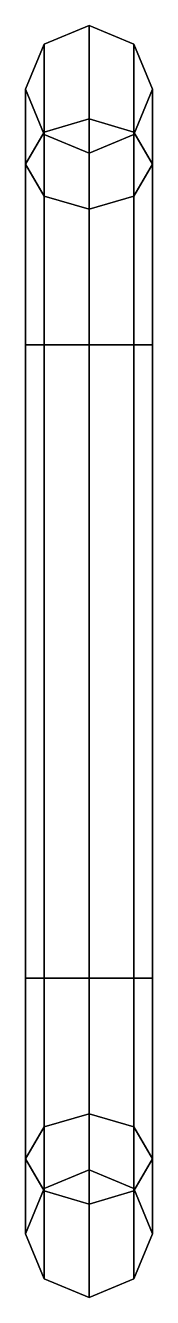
# Model space of a CAD drawing. Extents: x -1.9 to 1.9, y 5.9 to 16.3.
# Drawn here: x -1.94 to -1.68, y 5.93 to 8.52 of the extents above.
import ezdxf

# ---------------------------------------------------------------- set-up
doc = ezdxf.new("R2010")
doc.units = 0
doc.layers.add('BOAT', color=1, linetype='CONTINUOUS')

msp = doc.modelspace()

# ---------------------------------------------------------------- linework, layer by layer
at = {"layer": 'BOAT'}
for points in [[(-1.81, 8.3296, 2.8904), (-1.9019, 8.3027, 2.9173), (-1.9019, 8.4819, 3.35), (-1.81, 8.52, 3.35)], [(-1.81, 8.52, 3.35), (-1.9019, 8.4819, 3.35), (-1.9019, 8.3027, 3.7827), (-1.81, 8.3296, 3.8096)], [(-1.7181, 8.3027, 2.9173), (-1.81, 8.3296, 2.8904), (-1.81, 8.52, 3.35), (-1.7181, 8.4819, 3.35)], [(-1.7181, 8.4819, 3.35), (-1.81, 8.52, 3.35), (-1.81, 8.3296, 3.8096), (-1.7181, 8.3027, 3.7827)], [(-1.9019, 8.3027, 2.9173), (-1.94, 8.2377, 2.9823), (-1.94, 8.39, 3.35), (-1.9019, 8.4819, 3.35)], [(-1.9019, 8.4819, 3.35), (-1.94, 8.39, 3.35), (-1.94, 8.2377, 3.7177), (-1.9019, 8.3027, 3.7827)], [(-1.68, 8.2377, 2.9823), (-1.7181, 8.3027, 2.9173), (-1.7181, 8.4819, 3.35), (-1.68, 8.39, 3.35)], [(-1.68, 8.39, 3.35), (-1.7181, 8.4819, 3.35), (-1.7181, 8.3027, 3.7827), (-1.68, 8.2377, 3.7177)], [(-1.94, 8.2377, 2.9823), (-1.9019, 8.1727, 3.0473), (-1.9019, 8.2981, 3.35), (-1.94, 8.39, 3.35)], [(-1.94, 8.39, 3.35), (-1.9019, 8.2981, 3.35), (-1.9019, 8.1727, 3.6527), (-1.94, 8.2377, 3.7177)], [(-1.7181, 8.1727, 3.0473), (-1.68, 8.2377, 2.9823), (-1.68, 8.39, 3.35), (-1.7181, 8.2981, 3.35)], [(-1.7181, 8.2981, 3.35), (-1.68, 8.39, 3.35), (-1.68, 8.2377, 3.7177), (-1.7181, 8.1727, 3.6527)], [(-1.81, 7.87, 2.7), (-1.9019, 7.87, 2.7381), (-1.9019, 8.3027, 2.9173), (-1.81, 8.3296, 2.8904)], [(-1.81, 8.3296, 3.8096), (-1.9019, 8.3027, 3.7827), (-1.9019, 7.87, 3.9619), (-1.81, 7.87, 4)], [(-1.7181, 7.87, 2.7381), (-1.81, 7.87, 2.7), (-1.81, 8.3296, 2.8904), (-1.7181, 8.3027, 2.9173)], [(-1.7181, 8.3027, 3.7827), (-1.81, 8.3296, 3.8096), (-1.81, 7.87, 4), (-1.7181, 7.87, 3.9619)], [(-1.9019, 7.87, 2.7381), (-1.94, 7.87, 2.83), (-1.94, 8.2377, 2.9823), (-1.9019, 8.3027, 2.9173)], [(-1.9019, 8.3027, 3.7827), (-1.94, 8.2377, 3.7177), (-1.94, 7.87, 3.87), (-1.9019, 7.87, 3.9619)], [(-1.9019, 8.1727, 3.0473), (-1.81, 8.1458, 3.0742), (-1.81, 8.26, 3.35), (-1.9019, 8.2981, 3.35)], [(-1.9019, 8.2981, 3.35), (-1.81, 8.26, 3.35), (-1.81, 8.1458, 3.6258), (-1.9019, 8.1727, 3.6527)], [(-1.81, 8.1458, 3.0742), (-1.7181, 8.1727, 3.0473), (-1.7181, 8.2981, 3.35), (-1.81, 8.26, 3.35)], [(-1.81, 8.26, 3.35), (-1.7181, 8.2981, 3.35), (-1.7181, 8.1727, 3.6527), (-1.81, 8.1458, 3.6258)], [(-1.68, 7.87, 2.83), (-1.7181, 7.87, 2.7381), (-1.7181, 8.3027, 2.9173), (-1.68, 8.2377, 2.9823)], [(-1.68, 8.2377, 3.7177), (-1.7181, 8.3027, 3.7827), (-1.7181, 7.87, 3.9619), (-1.68, 7.87, 3.87)], [(-1.7181, 8.2981, 3.35), (-1.7181, 8.2981, 3.35), (-1.7181, 8.1727, 3.0473), (-1.7181, 8.1727, 3.6527)], [(-1.94, 7.87, 2.83), (-1.9019, 7.87, 2.9219), (-1.9019, 8.1727, 3.0473), (-1.94, 8.2377, 2.9823)], [(-1.94, 8.2377, 3.7177), (-1.9019, 8.1727, 3.6527), (-1.9019, 7.87, 3.7781), (-1.94, 7.87, 3.87)], [(-1.7181, 7.87, 2.9219), (-1.68, 7.87, 2.83), (-1.68, 8.2377, 2.9823), (-1.7181, 8.1727, 3.0473)], [(-1.7181, 8.1727, 3.6527), (-1.68, 8.2377, 3.7177), (-1.68, 7.87, 3.87), (-1.7181, 7.87, 3.7781)], [(-1.9019, 7.87, 2.9219), (-1.81, 7.87, 2.96), (-1.81, 8.1458, 3.0742), (-1.9019, 8.1727, 3.0473)], [(-1.9019, 8.1727, 3.6527), (-1.81, 8.1458, 3.6258), (-1.81, 7.87, 3.74), (-1.9019, 7.87, 3.7781)], [(-1.81, 7.87, 2.96), (-1.7181, 7.87, 2.9219), (-1.7181, 8.1727, 3.0473), (-1.81, 8.1458, 3.0742)], [(-1.81, 8.1458, 3.6258), (-1.7181, 8.1727, 3.6527), (-1.7181, 7.87, 3.7781), (-1.81, 7.87, 3.74)], [(-1.7181, 8.1727, 3.6527), (-1.7181, 8.1727, 3.0473), (-1.7181, 7.87, 2.9219), (-1.7181, 7.87, 3.7781)], [(-1.94, 7.87, 2.83), (-1.9019, 7.87, 2.7381), (-1.9019, 6.58, 2.7381), (-1.94, 6.58, 2.83)], [(-1.9019, 7.87, 2.9219), (-1.94, 7.87, 2.83), (-1.94, 6.58, 2.83), (-1.9019, 6.58, 2.9219)], [(-1.9019, 7.87, 3.9619), (-1.94, 7.87, 3.87), (-1.94, 6.58, 3.87), (-1.9019, 6.58, 3.9619)], [(-1.94, 7.87, 3.87), (-1.9019, 7.87, 3.7781), (-1.9019, 6.58, 3.7781), (-1.94, 6.58, 3.87)], [(-1.9019, 7.87, 2.7381), (-1.81, 7.87, 2.7), (-1.81, 6.58, 2.7), (-1.9019, 6.58, 2.7381)], [(-1.81, 7.87, 2.96), (-1.9019, 7.87, 2.9219), (-1.9019, 6.58, 2.9219), (-1.81, 6.58, 2.96)], [(-1.81, 7.87, 4), (-1.9019, 7.87, 3.9619), (-1.9019, 6.58, 3.9619), (-1.81, 6.58, 4)], [(-1.9019, 7.87, 3.7781), (-1.81, 7.87, 3.74), (-1.81, 6.58, 3.74), (-1.9019, 6.58, 3.7781)], [(-1.81, 7.87, 2.7), (-1.7181, 7.87, 2.7381), (-1.7181, 6.58, 2.7381), (-1.81, 6.58, 2.7)], [(-1.7181, 7.87, 2.9219), (-1.81, 7.87, 2.96), (-1.81, 6.58, 2.96), (-1.7181, 6.58, 2.9219)], [(-1.7181, 7.87, 3.9619), (-1.81, 7.87, 4), (-1.81, 6.58, 4), (-1.7181, 6.58, 3.9619)], [(-1.81, 7.87, 3.74), (-1.7181, 7.87, 3.7781), (-1.7181, 6.58, 3.7781), (-1.81, 6.58, 3.74)], [(-1.7181, 7.87, 3.7781), (-1.7181, 7.87, 2.9219), (-1.7181, 6.58, 2.9219), (-1.7181, 6.58, 3.7781)], [(-1.68, 7.87, 2.83), (-1.7181, 7.87, 2.9219), (-1.7181, 6.58, 2.9219), (-1.68, 6.58, 2.83)], [(-1.7181, 7.87, 2.7381), (-1.68, 7.87, 2.83), (-1.68, 6.58, 2.83), (-1.7181, 6.58, 2.7381)], [(-1.7181, 7.87, 3.7781), (-1.68, 7.87, 3.87), (-1.68, 6.58, 3.87), (-1.7181, 6.58, 3.7781)], [(-1.68, 7.87, 3.87), (-1.7181, 7.87, 3.9619), (-1.7181, 6.58, 3.9619), (-1.68, 6.58, 3.87)], [(-1.9019, 6.1473, 2.9173), (-1.94, 6.2123, 2.9823), (-1.94, 6.58, 2.83), (-1.9019, 6.58, 2.7381)], [(-1.94, 6.2123, 2.9823), (-1.9019, 6.2773, 3.0473), (-1.9019, 6.58, 2.9219), (-1.94, 6.58, 2.83)], [(-1.9019, 6.58, 3.9619), (-1.94, 6.58, 3.87), (-1.94, 6.2123, 3.7177), (-1.9019, 6.1473, 3.7827)], [(-1.94, 6.58, 3.87), (-1.9019, 6.58, 3.7781), (-1.9019, 6.2773, 3.6527), (-1.94, 6.2123, 3.7177)], [(-1.81, 6.1204, 2.8904), (-1.9019, 6.1473, 2.9173), (-1.9019, 6.58, 2.7381), (-1.81, 6.58, 2.7)], [(-1.9019, 6.2773, 3.0473), (-1.81, 6.3042, 3.0742), (-1.81, 6.58, 2.96), (-1.9019, 6.58, 2.9219)], [(-1.81, 6.58, 4), (-1.9019, 6.58, 3.9619), (-1.9019, 6.1473, 3.7827), (-1.81, 6.1204, 3.8096)], [(-1.9019, 6.58, 3.7781), (-1.81, 6.58, 3.74), (-1.81, 6.3042, 3.6258), (-1.9019, 6.2773, 3.6527)], [(-1.7181, 6.1473, 2.9173), (-1.81, 6.1204, 2.8904), (-1.81, 6.58, 2.7), (-1.7181, 6.58, 2.7381)], [(-1.81, 6.3042, 3.0742), (-1.7181, 6.2773, 3.0473), (-1.7181, 6.58, 2.9219), (-1.81, 6.58, 2.96)], [(-1.7181, 6.58, 3.9619), (-1.81, 6.58, 4), (-1.81, 6.1204, 3.8096), (-1.7181, 6.1473, 3.7827)], [(-1.81, 6.58, 3.74), (-1.7181, 6.58, 3.7781), (-1.7181, 6.2773, 3.6527), (-1.81, 6.3042, 3.6258)], [(-1.7181, 6.58, 3.7781), (-1.7181, 6.58, 2.9219), (-1.7181, 6.2773, 3.0473), (-1.7181, 6.2773, 3.6527)], [(-1.7181, 6.2773, 3.0473), (-1.68, 6.2123, 2.9823), (-1.68, 6.58, 2.83), (-1.7181, 6.58, 2.9219)], [(-1.68, 6.2123, 2.9823), (-1.7181, 6.1473, 2.9173), (-1.7181, 6.58, 2.7381), (-1.68, 6.58, 2.83)], [(-1.7181, 6.58, 3.7781), (-1.68, 6.58, 3.87), (-1.68, 6.2123, 3.7177), (-1.7181, 6.2773, 3.6527)], [(-1.68, 6.58, 3.87), (-1.7181, 6.58, 3.9619), (-1.7181, 6.1473, 3.7827), (-1.68, 6.2123, 3.7177)], [(-1.9019, 6.1519, 3.35), (-1.81, 6.19, 3.35), (-1.81, 6.3042, 3.0742), (-1.9019, 6.2773, 3.0473)], [(-1.9019, 6.2773, 3.6527), (-1.81, 6.3042, 3.6258), (-1.81, 6.19, 3.35), (-1.9019, 6.1519, 3.35)], [(-1.81, 6.19, 3.35), (-1.7181, 6.1519, 3.35), (-1.7181, 6.2773, 3.0473), (-1.81, 6.3042, 3.0742)], [(-1.81, 6.3042, 3.6258), (-1.7181, 6.2773, 3.6527), (-1.7181, 6.1519, 3.35), (-1.81, 6.19, 3.35)], [(-1.94, 6.06, 3.35), (-1.9019, 6.1519, 3.35), (-1.9019, 6.2773, 3.0473), (-1.94, 6.2123, 2.9823)], [(-1.94, 6.2123, 3.7177), (-1.9019, 6.2773, 3.6527), (-1.9019, 6.1519, 3.35), (-1.94, 6.06, 3.35)], [(-1.7181, 6.1519, 3.35), (-1.68, 6.06, 3.35), (-1.68, 6.2123, 2.9823), (-1.7181, 6.2773, 3.0473)], [(-1.7181, 6.2773, 3.6527), (-1.7181, 6.2773, 3.0473), (-1.7181, 6.1519, 3.35)], [(-1.7181, 6.2773, 3.6527), (-1.68, 6.2123, 3.7177), (-1.68, 6.06, 3.35), (-1.7181, 6.1519, 3.35)], [(-1.9019, 5.9681, 3.35), (-1.94, 6.06, 3.35), (-1.94, 6.2123, 2.9823), (-1.9019, 6.1473, 2.9173)], [(-1.9019, 6.1473, 3.7827), (-1.94, 6.2123, 3.7177), (-1.94, 6.06, 3.35), (-1.9019, 5.9681, 3.35)], [(-1.68, 6.06, 3.35), (-1.7181, 5.9681, 3.35), (-1.7181, 6.1473, 2.9173), (-1.68, 6.2123, 2.9823)], [(-1.68, 6.2123, 3.7177), (-1.7181, 6.1473, 3.7827), (-1.7181, 5.9681, 3.35), (-1.68, 6.06, 3.35)], [(-1.81, 5.93, 3.35), (-1.9019, 5.9681, 3.35), (-1.9019, 6.1473, 2.9173), (-1.81, 6.1204, 2.8904)], [(-1.81, 6.1204, 3.8096), (-1.9019, 6.1473, 3.7827), (-1.9019, 5.9681, 3.35), (-1.81, 5.93, 3.35)], [(-1.7181, 5.9681, 3.35), (-1.81, 5.93, 3.35), (-1.81, 6.1204, 2.8904), (-1.7181, 6.1473, 2.9173)], [(-1.7181, 6.1473, 3.7827), (-1.81, 6.1204, 3.8096), (-1.81, 5.93, 3.35), (-1.7181, 5.9681, 3.35)]]:
    msp.add_3dface(points, dxfattribs=at)

doc.saveas('drawing.dxf')
